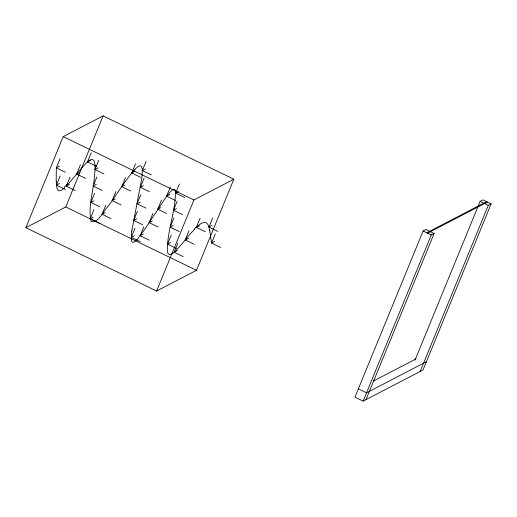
<?xml version="1.0" encoding="UTF-8"?>
<svg xmlns="http://www.w3.org/2000/svg" width="517" height="517" viewBox="0 0 517 517"><rect width="100%" height="100%" fill="white"/><g stroke="black" fill="none" stroke-linecap="round" stroke-linejoin="round"><path stroke-width="0.78" d="M131.783 231.538L131.279 238.447A17.203 14.166 84.1 0 0 131.357 239.778L131.699 241.407L132.52 242.26A2.281 1.894 84.2 0 0 133.011 242.408L134.956 241.549A28.467 23.601 84 0 0 137.302 239.313L144.282 230.013L167.159 195.432L172.29 189.868L173.951 189.19L174.94 189.823A3.044 2.197 -85.6 0 1 175.328 190.605C176.09 211.104 166.842 230.853 167.392 251.411C167.863 257.718 174.488 252.826 176.387 250.079C182.76 243.417 188.188 235.92 194.528 229.231M132.1 229.315L141.794 178.436A104.389 101.099 -4.6 0 0 142.046 176.245L142.272 169.486A17.203 16.673 4.9 0 0 142.104 168.199L141.593 166.655L140.559 165.918A2.281 2.21 6.8 0 0 139.971 165.821L137.684 166.855A28.467 27.556 6.8 0 0 135.015 169.279M25.85 227.706L63.203 136.624L103.116 115.886L233.852 179.218L196.492 270.301L156.586 291.039L25.85 227.706L65.762 206.968L103.116 115.886M60.05 158.732L56.314 167.838L56.204 181.771M65.394 189.474L56.405 185.125L60.14 176.013M75.269 190.566L66.279 186.217L70.015 177.105M85.628 178.41L76.639 174.055L80.374 164.942M67.927 184.466L82.125 167.456L87.463 161.918L91.192 152.812M103.943 173.874L94.954 169.524L98.689 160.412M102.14 190.418L93.15 186.062L96.886 176.95M99.871 206.813L90.882 202.457L94.617 193.345M99.238 223.157L90.249 218.801L93.984 209.689M111.045 218.659L102.056 214.303L105.791 205.197M121.127 204.971L112.137 200.615L115.873 191.51M130.743 191.012L121.754 186.656L125.489 177.551M140.753 177.35L131.764 172.995L135.499 163.889M151.332 174.92L142.343 170.565L146.078 161.459M149.374 191.62L140.385 187.264L144.12 178.152M146.059 208.164L137.07 203.814L140.805 194.702M142.653 224.766L133.664 220.41L137.399 211.304M140.262 241.685L131.273 237.335L135.008 228.223M149.161 240.127L140.172 235.778L143.913 226.666M158.131 227.008L149.142 222.653L152.877 213.54M166.732 213.573L157.743 209.223L161.478 200.111M175.586 200.525L166.597 196.169L170.332 187.064M184.614 197.475L175.625 193.125L179.36 184.013M182.43 214.626L173.441 210.27L177.176 201.158M179.179 231.532L170.19 227.176L173.925 218.071M176.491 248.528L167.502 244.173L171.237 235.067M156.586 291.039L193.94 199.956L233.852 179.218M183.134 256.574L174.145 252.218L177.88 243.113M194.211 244.302L185.228 239.953L188.963 230.84M205.333 231.745L196.344 227.396L200.079 218.284M217.928 231.429L208.939 227.073L212.674 217.961M215.292 233.936L211.556 243.042L220.546 247.397M365.991 399.628L434.138 233.471L425.963 229.509L423.113 230.989L354.966 397.153L363.134 401.114L423.003 370.01L491.15 203.847L482.981 199.885L480.131 201.365L415.035 360.078M363.134 401.114L431.288 234.951L434.138 233.471M420.153 371.49L488.3 205.327L491.15 203.847M135.008 169.272C124.778 180.808 117.029 194.256 107.891 206.626C103.419 210.884 98.689 222.84 91.477 221.606A3.076 2.863 -24.1 0 1 91.005 221.082C87.806 206.212 93.732 190.838 94.443 175.864C95.083 171.14 97.138 152.929 87.463 161.918L96.44 166.28M195.943 227.79L196.958 226.808M64.793 187.671L61.723 190.043L59.461 190.754A3.335 2.617 -84.3 0 1 58.227 190.301A3.012 2.365 -84.5 0 1 57.969 190.062L56.98 188.182L56.366 184.705M198.302 225.593L201.527 223.241L204.28 222.271A3.335 3.115 -8.7 0 1 205.721 222.452A3.012 2.818 -8.8 0 1 206.27 222.711L207.789 224.32L209.055 227.454A37.87 35.363 -6.2 0 1 209.669 230.155M427.352 232.476L427.158 232.941L427.624 233.167L486.917 202.36L487.104 201.888L486.646 201.669L427.352 232.476L427.811 232.702L427.624 233.167M486.646 201.669L486.452 202.134L486.917 202.36M59.449 166.209L56.314 167.838L65.297 172.193M87.457 161.924L90.591 160.296M76.639 174.055L79.773 172.426M56.405 185.125L59.539 183.496M94.954 169.524L98.094 167.896M66.279 186.217L69.414 184.588M93.15 186.062L96.285 184.433M131.764 172.995L134.898 171.366M142.343 170.565L145.477 168.936M90.882 202.457L94.023 200.829M121.754 186.656L124.888 185.028M112.137 200.615L115.272 198.987M140.385 187.264L143.519 185.635M90.249 218.801L93.383 217.172M102.056 214.303L105.19 212.674M137.07 203.814L140.204 202.186M166.597 196.169L169.731 194.541M175.625 193.125L178.759 191.49M133.664 220.41L136.798 218.781M157.743 209.223L160.877 207.588M149.142 222.653L152.276 221.024M173.441 210.27L176.575 208.642M131.273 237.335L134.407 235.7M140.172 235.778L143.312 234.143M170.19 227.176L173.324 225.548M196.344 227.396L199.478 225.767M167.502 244.173L170.636 242.544M208.939 227.073L212.08 225.444M185.228 239.953L188.362 238.318M174.145 252.218L177.279 250.59M214.697 241.413L211.556 243.042L209.676 230.149M373.326 381.1L416.088 358.882M426.396 361.726L366.534 392.83L358.365 388.874M480.131 201.365L488.3 205.327M423.113 230.989L431.288 234.951M63.203 136.624L193.94 199.956M65.762 206.968L196.492 270.301M196.925 226.776A41.017 37.825 -10.9 0 1 198.269 225.561M194.366 229.102A72.542 66.118 -13.5 0 1 195.775 227.648M131.673 231.513A104.389 83.728 85 0 1 131.99 229.29M67.52 183.839A57.232 42.95 -78.9 0 1 64.47 187.064M56.463 184.685A37.87 29.896 -84.3 0 1 56.314 181.758"/></g></svg>
